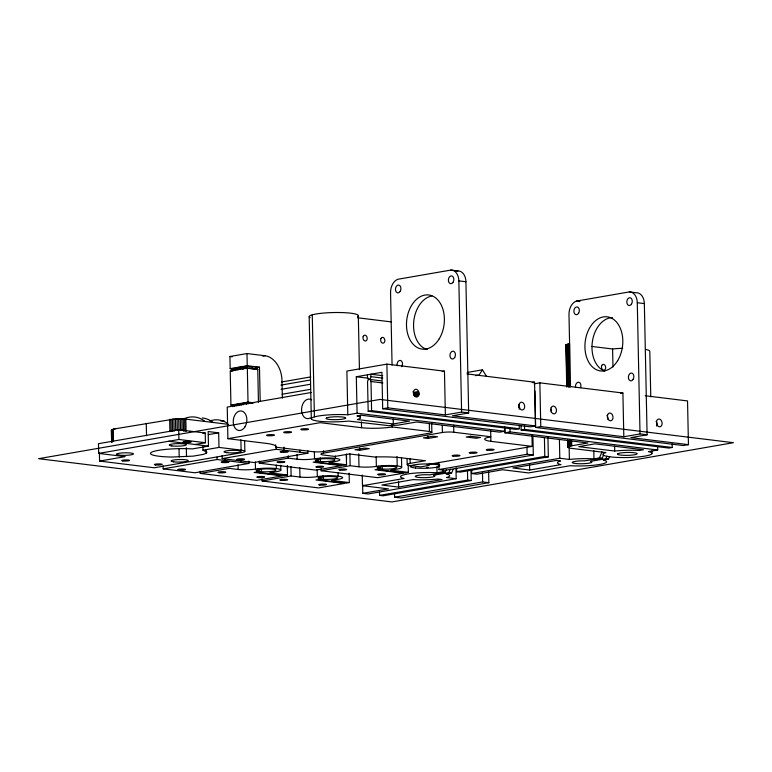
<?xml version="1.0" encoding="UTF-8"?>
<svg xmlns="http://www.w3.org/2000/svg" width="772" height="772" viewBox="0 0 772 772"><rect width="100%" height="100%" fill="white"/><g stroke="black" fill="none" stroke-linecap="round" stroke-linejoin="round"><path stroke-width="1.16" d="M413.03 391.539A3.928 2.789 80.2 0 1 413.502 392.408L413.84 395.389L418.964 394.502L418.617 391.51A3.928 2.789 80.2 0 0 414.332 389.957A3.928 2.789 80.2 0 0 414.458 395.911A3.928 2.789 80.2 0 0 418.704 395.399L418.964 394.502M645.238 395.747L687.534 400.929L688.45 444.662L630.878 437.618L647.1 434.8L644.35 303.589A12.352 8.521 -83 0 0 636.408 292.771L629.344 291.912L576.414 301.09A12.352 8.521 -83 0 0 568.983 314.571L569.601 343.733L566.098 344.727L566.117 345.576M111.622 442.433L111.361 430.091L115.539 428.721M486.341 376.109L482.442 369.817L479.065 375.057L475.552 375.665M202.949 450.201L218.987 447.422L218.679 432.841L208.16 431.548L208.469 446.129L192.431 448.908A28.255 4.178 -1.2 0 0 152.441 451.852A28.255 4.178 -1.2 0 0 171.876 457.043L193.27 456.127L203.432 454.37L206.134 453.299L206.973 452.199L202.949 450.201L202.882 446.834M504.801 426.897L504.927 432.803L587.955 442.974L570.759 445.965L567.922 447.21L569.968 448.185L605.895 452.585A24.579 3.628 -1.2 0 0 627.8 457.526A24.579 3.628 -1.2 0 0 648.451 451.601L657.715 449.999L657.638 446.467M407.008 458.722L407.201 464.368A10.779 1.592 -1.2 0 1 410.154 463.374L425.411 460.73L401.353 457.786A35.097 5.192 -1.2 0 0 374.381 457.005L349.388 453.946L335.019 456.435L322.889 454.949A9.38 1.39 -1.2 0 1 323.516 453.116L323.458 450.78M368.176 411.264L371.593 410.675L370.985 381.513A2.461 1.698 -83 0 0 369.663 379.38L368.784 379.534A2.461 1.698 -83 0 0 367.559 382.111L368.176 411.264L515.85 429.338L519.266 428.75L519.189 425.247M466.954 373.918L534.562 382.198L535.478 425.941L452.45 415.77L468.672 412.962L465.921 281.741A12.352 8.521 -83 0 0 457.979 270.933L450.916 270.065L397.985 279.252A12.352 8.521 -83 0 0 390.555 292.733L392.07 365.108M455.625 271.339L457.979 270.933M232.391 368.929L230.172 368.659L229.921 356.51L246.992 353.547L265.057 355.757A22.89 16.222 80.2 0 1 281.983 380.403L282.349 398.149M262.779 356.153L265.057 355.757M230.172 368.659L247.243 365.696L259.479 367.192L260.193 401.353M236.01 368.611L231.909 368.611L231.957 370.927L231.079 370.811M235.373 370.328L235.325 368.022L239.426 368.022M238.789 369.74L238.741 367.433L242.842 367.424M243.865 366.546L243.913 368.852L242.205 369.141L242.157 366.835L246.258 366.835M246.442 368.147L256.902 369.431L256.854 367.125L245.573 366.246L245.621 368.553L247.329 368.254M231.957 370.927L233.665 370.628L233.617 368.321M256.063 367.781L259.479 367.192M256.902 369.431L257.761 369.286L258.446 402.241M281.423 382.015L310.778 376.919M347.805 414.796L357.079 413.194L356.317 376.746L381.928 372.297L382.69 408.745L387.805 407.857L445.376 414.911L444.46 371.168L386.897 364.123L346.889 371.062L347.805 414.796A24.579 3.628 -1.2 0 0 311.319 418.781L309.186 316.732M280.94 385.112L310.296 380.027M281.085 389.339L310.44 384.244M282.118 394.26L310.296 389.368M257.761 369.286L247.291 368.003L230.22 370.965L230.934 405.107L248.015 402.144L253.824 402.849M236.772 405.059L232.671 405.059L232.71 406.68M236.126 406.091L236.087 404.47L240.189 404.47M243.605 403.872L239.503 403.881L239.542 405.493M246.364 404.316L246.336 402.695L248.044 402.395L248.073 404.017M311.27 392.494L227.238 407.076L227.894 438.679L266.166 443.369A32.27 4.767 -1.2 0 1 275.662 447.152L312.795 451.697A8.183 1.206 -1.2 0 0 324.308 451.427L429.589 433.169A8.106 1.197 -1.2 0 0 429.454 431.48L429.29 423.288M442.153 371.573L444.46 371.168M113.552 429.068L175.485 418.849L184.605 418.993L228.695 424.368M467.214 372.461L482.442 369.817M195.181 444.498L205.42 442.723L205.217 433.005L178.718 429.763L98.469 443.688L98.671 453.405L125.18 456.648L99.569 461.087L99.385 452.45M413.502 392.408L418.617 391.51M413.802 393.373L418.926 392.485M413.917 394.395L419.042 393.508M414.603 396.113L418.704 395.399M202.94 433.401L205.217 433.005M98.671 453.405L178.921 439.48L205.42 442.723M208.372 434.626L218.679 432.841M532.246 382.603L534.562 382.198M534.079 383.848L539.86 382.844L622.898 393.016L623.815 436.749L540.776 426.588L535.652 427.476L534.89 391.028M227.894 438.679L320.216 422.67L361.547 427.727A22.195 3.281 -1.2 0 0 392.195 426.945L429.454 431.48M393.305 423.944L409.527 421.126L361.103 415.201L356.953 415.915A24.579 3.628 -1.2 0 1 357.368 419.543L393.305 423.944L393.209 419.138M445.376 414.911L461.598 412.094L468.672 412.962M163.095 465.757L163.162 468.874L217.077 459.523L248.873 463.422L248.825 461.077M222.133 455.509L222.191 458.636L276.106 449.285L307.903 453.174L307.854 450.829M620.582 393.411L622.898 393.016M248.873 463.422L194.959 472.773L163.162 468.874M307.903 453.174L253.998 462.524L222.191 458.636M200.218 471.335L200.266 473.419L229.284 468.382L238.123 469.463A12.284 1.814 -1.2 0 0 255.493 469.067A14.745 2.181 -1.2 0 1 276.337 468.585A14.745 2.181 -1.2 0 1 276.694 471.663L269.833 472.85L287.493 475.012L287.3 465.555M259.247 461.096L259.296 463.181L288.323 458.143L297.152 459.224A12.284 1.814 -1.2 0 0 314.522 458.819A14.745 2.181 -1.2 0 1 335.366 458.346A14.745 2.181 -1.2 0 1 335.723 461.415L328.862 462.611L346.531 464.773L346.3 454.129M323.516 453.116L442.385 432.503A8.106 1.197 -1.2 0 1 453.782 432.233L490.905 436.778A22.195 3.281 -1.2 0 0 490.886 441.333L532.207 446.39L531.985 435.852M359.627 450.308L369.248 448.638L364.654 448.078L355.033 449.748L359.627 450.308L359.578 448.001M427.977 438.457L437.589 436.788L432.995 436.219L423.374 437.888L427.977 438.457L427.929 436.141M259.209 469.183L259.257 471.547L254.142 472.435L282.407 475.899L256.796 480.338L200.266 473.419M318.247 458.944L318.296 461.309L313.171 462.196L341.436 465.651L315.825 470.1L259.296 463.181M257.616 468.922L257.665 471.287A9.833 1.457 -1.2 0 1 264.217 468.971A9.833 1.457 -1.2 0 1 275.797 470.389A9.833 1.457 -1.2 0 1 261.322 471.731L257.674 472.368L284.115 475.6L287.493 475.012M316.645 458.674L316.694 461.038A9.833 1.457 -1.2 0 1 323.256 458.732A9.833 1.457 -1.2 0 1 334.826 460.151A9.833 1.457 -1.2 0 1 320.351 461.492L316.703 462.119L343.144 465.362L346.531 464.773M504.676 427.746L504.743 431.268L499.629 432.156L416.59 421.995L398.188 425.131L388.509 425.623L348.529 421.078A24.579 3.628 -1.2 0 1 311.319 418.781M535.478 425.941L530.354 426.829L382.69 408.745M504.927 432.803L510.051 431.915L657.715 449.999M521.042 425.324L521.139 429.994L524.555 429.396L672.229 447.48L672.151 443.977M262.055 478.91L262.094 480.985L291.121 475.957L299.951 477.038A12.284 1.814 -1.2 0 0 317.321 476.633A14.745 2.181 -1.2 0 1 338.165 476.15A14.745 2.181 -1.2 0 1 338.522 479.229L331.661 480.425L349.33 482.587L349.127 473.13M321.084 468.662L321.123 470.746L350.15 465.709L358.99 466.79A12.284 1.814 -1.2 0 0 376.36 466.394A14.745 2.181 -1.2 0 1 397.204 465.912A14.745 2.181 -1.2 0 1 397.551 468.99L390.69 470.177L408.359 472.339L408.214 465.246M321.046 476.749L321.094 479.113L315.97 480.01L344.235 483.465L318.624 487.914L262.094 480.985M380.075 466.51L380.123 468.874L374.999 469.762L403.273 473.226L377.662 477.665L321.123 470.746M319.444 476.488L319.502 478.852A9.833 1.457 -1.2 0 1 326.054 476.546A9.833 1.457 -1.2 0 1 337.625 477.964A9.833 1.457 -1.2 0 1 323.159 479.296L319.512 479.933L345.943 483.166L349.33 482.587M378.483 466.249L378.531 468.614A9.833 1.457 -1.2 0 1 385.083 466.298A9.833 1.457 -1.2 0 1 396.663 467.716A9.833 1.457 -1.2 0 1 382.188 469.058L378.541 469.694L404.982 472.927L408.359 472.339M532.207 446.39L427.051 464.638L429.232 465.41L420.692 466.886L410.414 465.622A10.779 1.592 -1.2 0 1 407.133 464.57M623.815 436.749L640.027 433.941L647.1 434.8M438.892 462.447L439.046 469.54L527.122 454.264L533.307 455.017L532.912 436.209M533.307 455.017L445.232 470.302L439.046 469.54M362.251 475.06L362.473 485.704L404.036 478.486A24.579 3.628 -1.2 0 1 407.433 474.027A24.579 3.628 -1.2 0 1 437.02 472.763L442.433 471.827L445.174 472.165A35.29 24.328 -83 0 0 446.361 469.569M445.174 472.165L429.869 474.819L424.928 474.741A9.833 1.457 -1.2 0 0 415.268 476.411L415.654 476.778A9.833 1.457 -1.2 0 0 427.804 477.53A9.833 1.457 -1.2 0 0 434.549 475.591L433.526 475.262L448.831 472.609L451.572 472.947A35.29 24.328 -83 0 0 453.116 469.463M456.638 468.208L456.715 471.711L544.81 456.426L548.342 456.85L547.927 437.029M451.572 472.947L446.158 473.883A24.579 3.628 -1.2 0 1 446.583 477.511L456.175 478.688L455.953 468.102M548.342 456.85L460.247 472.136L456.715 471.711M471.653 470.023L471.731 473.545L559.806 458.259L569.398 459.437A24.579 3.628 -1.2 0 1 593.967 458.877L599.381 457.931L602.121 458.269A35.29 24.328 -83 0 0 603.665 454.785M362.599 483.861L362.792 493.318L388.403 488.869L362.473 485.704M398.651 487.093L442.038 479.566L437.743 479.045A24.579 3.628 -1.2 0 1 413.174 479.605L381.86 485.038L398.651 487.093L398.526 481.188M456.175 478.688L368.09 493.964L362.792 493.318M379.506 491.87L379.573 495.373L467.668 480.087L471.209 480.522L470.988 470.023M529.669 470.032L560.983 464.599A24.579 3.628 -1.2 0 1 560.559 460.971L556.274 460.45L512.878 467.977L529.669 470.032L529.544 464.117M471.209 480.522L383.105 495.807L379.573 495.373M602.121 458.269L584.423 460.836A9.833 1.457 -1.2 0 0 572.506 462.138A9.833 1.457 -1.2 0 0 579.666 463.75L582.213 463.74A9.833 1.457 -1.2 0 0 591.873 462.071L590.474 461.376L605.779 458.713L608.519 459.05A35.29 24.328 -83 0 0 609.706 456.464M672.229 447.48L668.813 448.069L521.139 429.994M688.45 444.662L683.326 445.55L535.652 427.476M608.519 459.05L603.106 459.996A24.579 3.628 -1.2 0 1 599.709 464.454A24.579 3.628 -1.2 0 1 570.122 465.719L528.569 472.927L502.64 469.752L477.028 474.191L471.731 473.545M394.521 493.684L394.588 497.207L482.674 481.931L488.859 482.683L488.637 472.049M488.859 482.683L400.774 497.969L394.588 497.207M450.916 270.065A12.352 8.521 -83 0 1 458.848 280.883L465.921 281.741M629.344 291.912A12.352 8.521 -83 0 1 637.286 302.72L644.35 303.589M576.414 301.09L579.946 301.524M357.552 317.774L391.172 321.885M591.738 346.445L612.601 348.992A24.579 3.628 -1.2 0 1 622.695 348.288M229.921 356.51L232.179 356.78M382.738 375.684L370.83 374.227L370.878 376.659A2.461 1.698 -83 0 1 369.219 379.38A2.461 1.698 -83 0 1 367.462 377.247L367.414 374.816M370.878 376.659L382.787 378.116M356.317 376.746L368.225 378.203M369.219 379.38L381.136 380.847M249.163 366.681L252.753 367.125M370.985 381.513L382.893 382.97M242.157 366.835L244.55 367.134M238.741 367.433L242.331 367.868M235.325 368.022L238.915 368.466M371.593 410.675L519.266 428.75M357.079 413.194L504.743 431.268M247.156 402.289L251.633 402.839M246.336 402.695L252.319 403.428M247.021 403.283L242.919 403.283L242.948 404.904M236.087 404.47L239.677 404.914M614.734 451.051L578.807 446.65L595.019 443.832L643.452 449.767L639.303 450.481A24.579 3.628 -1.2 0 0 614.734 451.051L614.637 446.245M231.793 404.953L236.261 405.503M230.934 405.107L234.427 405.532M168.682 441.256L208.469 446.129M218.987 447.422L241.105 450.124A12.284 1.814 -1.2 0 1 241.404 452.691L154.332 467.793L99.569 461.087M378.531 468.614L380.123 468.874M316.694 461.038L318.296 461.309M319.502 478.852L321.094 479.113M257.665 471.287L259.257 471.547M569.726 344.148L570.508 386.946M650.767 396.914L649.812 351.289A24.579 3.628 -1.2 0 0 646.309 349.552M651.896 450.935L651.944 453.338M637.286 302.72L640.027 433.941M612.601 348.992L612.978 367.009M593.793 450.597L593.967 458.877M571.647 440.986L571.753 445.791M568.617 343.907L569.524 387.129M570.633 439.963L570.759 445.965M567.767 344.1L568.674 387.322M569.784 440.156L569.91 446.158M567.063 344.302L567.941 386.328M569.07 440.349L569.196 446.361M569.147 447.615L569.398 459.437M566.503 344.515L567.381 386.531M568.51 440.561L568.636 446.563M566.098 344.727L566.976 386.753M568.115 440.773L568.26 447.635M565.857 344.939L566.735 386.965M567.767 440.011L568.009 447.422M559.411 439.451L559.806 458.259M544.414 437.763L544.81 456.426M539.86 382.844L540.776 426.588M526.977 447.171L527.122 454.264M524.487 425.903L524.555 429.396M518.774 405.425L518.823 407.761M509.974 428.392L510.051 431.915M490.664 430.795L490.886 441.333M482.471 472.522L482.674 481.931M467.475 470.756L467.668 480.087M458.848 280.883L461.598 412.094M453.637 425.208L453.782 432.233M442.24 425.478L442.385 432.503M436.894 466.857L437.02 472.763M431.664 422.902L431.866 432.272M410.057 458.693L410.154 463.374M401.498 457.892L401.691 467.349M397.001 456.455L397.204 465.912M392.282 424.6L392.33 426.935M392.147 424.6L392.195 426.945M386.897 364.123L387.805 407.857M382.111 465.516L382.188 469.058M376.157 456.937L376.36 466.394M361.421 421.869L361.547 427.727M358.314 315.603L359.443 369.634M360.399 415.249L360.456 417.652M358.71 453.791L358.99 466.79M349.909 453.888L350.15 465.709M346.483 454.312L346.589 459.012M338.097 472.609L338.165 476.15M335.318 455.982L335.366 458.346M323.082 475.755L323.159 479.296M320.283 457.941L320.351 461.492M317.176 469.54L317.321 476.633M312.264 314.841L314.407 416.899M314.378 451.726L314.522 458.819M299.912 450.124L299.951 452.199M299.758 467.581L299.951 477.038M297.056 454.496L297.152 459.224M290.919 466.5L291.121 475.957M288.274 455.779L288.323 458.143M287.483 465.728L287.551 469.26M283.99 447.133L284.057 450.259M280.728 465.294L280.834 470.023M276.058 446.94L276.106 449.285M276.26 465.043L276.337 468.585M275.614 444.817L275.662 447.152M261.274 469.366L261.322 471.731M255.339 461.974L255.493 469.067M246.992 353.547L247.243 365.696M247.281 365.947L248.015 402.144M244.637 440.908L244.859 451.321M240.449 367.134L240.497 369.441M241.211 403.582L241.24 405.203M240.893 439.712L241.105 450.124M240.883 460.363L240.922 462.447M237.033 367.723L237.081 370.039M237.795 404.171L237.834 405.792M238.027 464.734L238.123 469.463M234.379 404.769L234.418 406.39M224.98 458.414L225.019 460.498M217.029 457.178L217.077 459.523M206.066 449.979L206.134 453.299M185.84 419.119L186.091 431.461M186.313 447.644L186.506 456.706M184.605 418.993L184.865 431.336M183.254 418.897L183.514 431.23M181.806 418.82L182.038 430.033M180.272 418.781L180.513 429.994M178.689 418.771L178.93 429.985M178.718 429.763L178.921 439.48M179.036 448.976L179.21 457.014M177.087 418.791L177.319 430.004M175.485 418.849L175.726 430.062M173.912 418.926L174.173 431.268M172.407 419.042L172.667 431.374M170.979 419.177L171.23 431.509M169.657 419.341L169.917 431.673M146.275 423.384L146.526 435.726M113.252 429.126L113.513 441.459M112.422 429.357L112.683 441.69M111.824 429.599L112.075 441.931M111.467 429.84L111.728 442.182M428.277 467.456A14.745 2.181 -1.2 0 1 426.366 467.533M411.138 466.442A14.745 2.181 -1.2 0 1 410.405 465.333M434.308 463.518A14.745 2.181 -1.2 0 1 439.48 465.458M443.234 470.109A35.29 24.328 -83 0 1 442.433 471.827M450.375 469.125A35.29 24.328 -83 0 1 448.831 472.609M601.899 451.716A35.29 24.328 -83 0 1 599.381 457.931M606.956 456.127A35.29 24.328 -83 0 1 605.779 458.713M310.354 417.942A9.833 6.774 -83 0 1 301.591 408.764A9.833 6.774 -83 0 1 311.627 399.848M310.132 317.649A24.579 3.628 -1.2 0 1 333.33 312.544A24.579 3.628 -1.2 0 1 357.59 316.559M518.668 404.48A3.928 2.789 80.2 0 1 519.218 409.228M427.196 349.571A27.281 18.808 -83 0 1 413.705 321.934A27.281 18.808 -83 0 1 431.944 295.937M397.146 365.754A3.928 2.712 -83 0 1 400.398 360.418A3.928 2.712 -83 0 1 401.758 366.71M656.103 421.3A3.928 2.789 80.2 0 1 656.644 426.048M604.679 371.11A27.281 18.808 -83 0 1 592.375 341.649A27.281 18.808 -83 0 1 612.36 317.582M550.928 409.228A3.928 2.789 80.2 0 1 551.276 412.209M606.995 415.288A3.928 2.789 80.2 0 1 607.805 419.138M575.574 387.602A3.928 2.712 -83 0 1 578.469 382.217A3.928 2.712 -83 0 1 580.602 387.669M209.868 420.904A40.163 27.695 -83 0 1 227.045 423.017M202.293 417.961A40.163 27.695 -83 0 1 212.947 422.342M182.935 419.273A40.163 27.695 -83 0 1 204.995 421.367M220.937 421.087A40.163 27.695 -83 0 1 224.063 420.798M189.748 431.77A4.178 0.618 -1.2 0 1 190.423 431.886M656.528 421.58L656.875 424.561A3.928 2.789 80.2 0 0 661.16 426.115A3.928 2.789 80.2 0 0 661.035 420.161A3.928 2.789 80.2 0 0 656.789 420.672L656.528 421.58M326.353 418.067L326.064 418.443A9.833 1.457 -1.2 0 0 336.052 419.669L338.59 419.563A9.833 1.457 -1.2 0 0 345.335 417.623A9.833 1.457 -1.2 0 0 333.186 416.88L330.831 417.073A9.833 1.457 -1.2 0 0 326.353 418.067M617.851 453.753L617.552 454.129A9.833 1.457 -1.2 0 0 627.549 455.355L630.087 455.248A9.833 1.457 -1.2 0 0 635.974 454.438L636.919 454.061A9.833 1.457 -1.2 0 0 629.759 452.45A9.833 1.457 -1.2 0 0 617.851 453.753M380.075 399.433L38.6 458.684L391.925 501.935L733.4 442.694L380.075 399.433M470.64 436.267L466.201 437.029L476.092 438.245L480.531 437.473L470.64 436.267M415.597 467.996A14.745 2.181 -1.2 0 0 439.5 466.182A14.745 2.181 -1.2 0 0 419.785 464.194A14.745 2.181 -1.2 0 0 415.597 467.996M267.836 435.678A3.928 0.579 -1.2 0 0 274.378 435.263A3.928 0.579 -1.2 0 0 269.486 434.665A3.928 0.579 -1.2 0 0 267.836 435.678M245.023 426.752A9.833 6.774 -83 0 0 241.617 411.022A9.833 6.774 -83 0 0 233.501 424.378A9.833 6.774 -83 0 0 245.023 426.752M301.977 429.753A3.928 0.579 -1.2 0 0 308.53 429.338A3.928 0.579 -1.2 0 0 303.628 428.74A3.928 0.579 -1.2 0 0 301.977 429.753M284.907 432.716A3.928 0.579 -1.2 0 0 291.449 432.301A3.928 0.579 -1.2 0 0 286.557 431.702A3.928 0.579 -1.2 0 0 284.907 432.716M380.876 338.561A2.953 2.094 80.2 0 0 382.806 343.164A2.953 2.094 80.2 0 0 384.543 339.014A2.953 2.094 80.2 0 0 380.876 338.561M519.363 403.843A3.928 2.789 80.2 0 0 521.93 409.98A3.928 2.789 80.2 0 0 524.256 404.451A3.928 2.789 80.2 0 0 519.363 403.843M363.207 336.399A2.953 2.094 80.2 0 0 365.137 341.002A2.953 2.094 80.2 0 0 366.883 336.853A2.953 2.094 80.2 0 0 363.207 336.399M454.689 357.523A3.928 2.712 -83 0 0 453.328 351.231A3.928 2.712 -83 0 0 450.076 356.577A3.928 2.712 -83 0 0 454.689 357.523M453.106 282.195A3.928 2.712 -83 0 0 451.745 275.903A3.928 2.712 -83 0 0 448.503 281.249A3.928 2.712 -83 0 0 453.106 282.195M400.176 291.382A3.928 2.712 -83 0 0 398.815 285.09A3.928 2.712 -83 0 0 395.573 290.426A3.928 2.712 -83 0 0 400.176 291.382M439.239 338.783A27.281 18.808 -83 0 0 429.801 295.136A27.281 18.808 -83 0 0 407.278 332.192A27.281 18.808 -83 0 0 439.239 338.783M551.16 407.741A3.928 2.789 80.2 0 0 553.727 413.869A3.928 2.789 80.2 0 0 556.052 408.34A3.928 2.789 80.2 0 0 551.16 407.741M601.706 365.6A2.953 2.094 80.2 0 0 603.636 370.193A2.953 2.094 80.2 0 0 605.373 366.044A2.953 2.094 80.2 0 0 601.706 365.6M607.689 414.66A3.928 2.789 80.2 0 0 610.256 420.788A3.928 2.789 80.2 0 0 612.582 415.259A3.928 2.789 80.2 0 0 607.689 414.66M633.117 379.37A3.928 2.712 -83 0 0 631.757 373.079A3.928 2.712 -83 0 0 628.504 378.415A3.928 2.712 -83 0 0 633.117 379.37M578.604 313.229A3.928 2.712 -83 0 0 577.244 306.938A3.928 2.712 -83 0 0 574.001 312.274A3.928 2.712 -83 0 0 578.604 313.229M631.535 304.043A3.928 2.712 -83 0 0 630.174 297.751A3.928 2.712 -83 0 0 626.932 303.097A3.928 2.712 -83 0 0 631.535 304.043M617.668 360.63A27.281 18.808 -83 0 0 608.23 316.983A27.281 18.808 -83 0 0 585.716 354.039A27.281 18.808 -83 0 0 617.668 360.63M487.47 450.23A3.928 0.579 -1.2 0 0 494.012 449.815A3.928 0.579 -1.2 0 0 489.12 449.217A3.928 0.579 -1.2 0 0 487.47 450.23M453.328 456.155A3.928 0.579 -1.2 0 0 459.871 455.741A3.928 0.579 -1.2 0 0 454.969 455.142A3.928 0.579 -1.2 0 0 453.328 456.155M470.399 453.193A3.928 0.579 -1.2 0 0 476.942 452.778A3.928 0.579 -1.2 0 0 472.049 452.18A3.928 0.579 -1.2 0 0 470.399 453.193M319.869 485.077A3.928 0.579 -1.2 0 0 326.411 484.671A3.928 0.579 -1.2 0 0 321.519 484.073A3.928 0.579 -1.2 0 0 319.869 485.077M280.998 480.319A3.928 0.579 -1.2 0 0 287.551 479.914A3.928 0.579 -1.2 0 0 282.648 479.315A3.928 0.579 -1.2 0 0 280.998 480.319M258.031 477.511A3.928 0.579 -1.2 0 0 264.584 477.096A3.928 0.579 -1.2 0 0 259.682 476.498A3.928 0.579 -1.2 0 0 258.031 477.511M219.171 472.753A3.928 0.579 -1.2 0 0 225.714 472.339A3.928 0.579 -1.2 0 0 220.821 471.74A3.928 0.579 -1.2 0 0 219.171 472.753M378.898 474.838A3.928 0.579 -1.2 0 0 385.44 474.423A3.928 0.579 -1.2 0 0 380.548 473.825A3.928 0.579 -1.2 0 0 378.898 474.838M340.037 470.08A3.928 0.579 -1.2 0 0 346.58 469.665A3.928 0.579 -1.2 0 0 341.687 469.067A3.928 0.579 -1.2 0 0 340.037 470.08M317.07 467.272A3.928 0.579 -1.2 0 0 323.613 466.857A3.928 0.579 -1.2 0 0 318.72 466.259A3.928 0.579 -1.2 0 0 317.07 467.272M278.2 462.515A3.928 0.579 -1.2 0 0 284.743 462.1A3.928 0.579 -1.2 0 0 279.85 461.502A3.928 0.579 -1.2 0 0 278.2 462.515M178.853 470.071A3.928 0.579 -1.2 0 0 185.405 469.665A3.928 0.579 -1.2 0 0 180.503 469.067A3.928 0.579 -1.2 0 0 178.853 470.071M222.404 462.524A3.928 0.579 -1.2 0 0 228.946 462.11A3.928 0.579 -1.2 0 0 224.054 461.511A3.928 0.579 -1.2 0 0 222.404 462.524M171.828 445.936A8.598 1.274 -1.2 0 0 186.149 445.039A8.598 1.274 -1.2 0 0 175.437 443.726A8.598 1.274 -1.2 0 0 171.828 445.936M226.601 452.643A8.598 1.274 -1.2 0 0 240.912 451.745A8.598 1.274 -1.2 0 0 230.21 450.433A8.598 1.274 -1.2 0 0 226.601 452.643M173.671 461.83A8.598 1.274 -1.2 0 0 187.992 460.923A8.598 1.274 -1.2 0 0 177.28 459.62A8.598 1.274 -1.2 0 0 173.671 461.83M155.568 464.966A3.928 0.579 -1.2 0 0 162.12 464.551A3.928 0.579 -1.2 0 0 157.218 463.953A3.928 0.579 -1.2 0 0 155.568 464.966M122.883 460.961A3.928 0.579 -1.2 0 0 129.435 460.556A3.928 0.579 -1.2 0 0 124.533 459.958A3.928 0.579 -1.2 0 0 122.883 460.961M118.907 455.123A8.598 1.274 -1.2 0 0 133.218 454.225A8.598 1.274 -1.2 0 0 122.516 452.913A8.598 1.274 -1.2 0 0 118.907 455.123M184.151 442.491A4.178 0.618 -1.2 0 0 191.099 442.057A4.178 0.618 -1.2 0 0 185.898 441.42A4.178 0.618 -1.2 0 0 184.151 442.491M237.892 459.832A3.928 0.579 -1.2 0 0 244.435 459.427A3.928 0.579 -1.2 0 0 239.542 458.819A3.928 0.579 -1.2 0 0 237.892 459.832M281.433 452.276A3.928 0.579 -1.2 0 0 287.985 451.871A3.928 0.579 -1.2 0 0 283.083 451.263A3.928 0.579 -1.2 0 0 281.433 452.276"/></g></svg>
